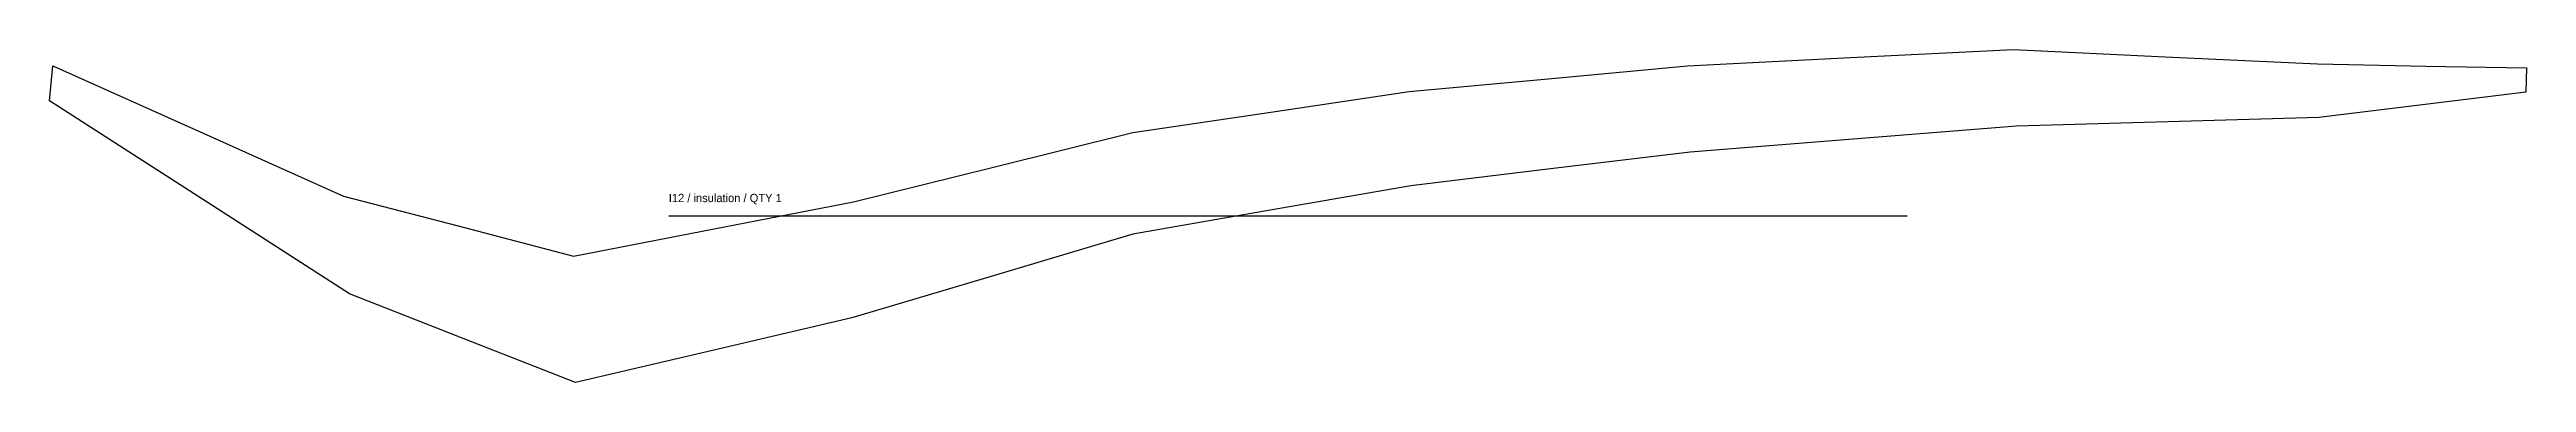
# Model space of a CAD drawing. Header units: millimetres. Extents: x 8 to 2691, y 8 to 369.
import ezdxf

# ---------------------------------------------------------------- set-up
doc = ezdxf.new("R2010")
doc.units = ezdxf.units.MM
for name, color, linetype in [('CUT', 7, 'Continuous'), ('GRAIN', 3, 'Continuous'), ('ID', 7, 'Continuous'), ('SEW', 5, 'Continuous')]:
    doc.layers.add(name, color=color, linetype=linetype)

msp = doc.modelspace()

# ---------------------------------------------------------------- linework, layer by layer
at = {"layer": 'CUT'}
msp.add_lwpolyline([(8.4, 313.6), (12, 351.4), (174.8, 278.5), (326.8, 210.4), (450.8, 178), (575.9, 145.2), (728.3, 174.8), (879.2, 204.1), (1030.6, 241.7), (1181.5, 279.2), (1331.1, 301.4), (1481, 323.7), (1631.6, 337.6), (1782.4, 351.6), (1959, 360.4), (2135.4, 369.2), (2299.9, 361.4), (2464.8, 353.6), (2582, 351.3), (2691, 349.2), (2690.3, 322.8), (2581.4, 309.7), (2466, 295.7), (2302.7, 291), (2138.9, 286.2), (1962, 272.1), (1785.2, 258), (1634.1, 239.8), (1482.9, 221.5), (1332.4, 195.3), (1181.7, 169), (1029.2, 123.7), (877.4, 78.5), (726.6, 43.2), (577.9, 8.4), (456.4, 56.1), (333.4, 104.4), (180.2, 203)], close=True, dxfattribs=at)
at = {"layer": 'GRAIN'}
msp.add_line((679.1, 188.8), (2020.4, 188.8), dxfattribs=at)
at = {"layer": 'SEW'}
msp.add_lwpolyline([(8.4, 313.6), (12, 351.4), (174.8, 278.5), (326.8, 210.4), (450.8, 178), (575.9, 145.2), (728.3, 174.8), (879.2, 204.1), (1030.6, 241.7), (1181.5, 279.2), (1331.1, 301.4), (1481, 323.7), (1631.6, 337.6), (1782.4, 351.6), (1959, 360.4), (2135.4, 369.2), (2299.9, 361.4), (2464.8, 353.6), (2582, 351.3), (2691, 349.2), (2690.3, 322.8), (2581.4, 309.7), (2466, 295.7), (2302.7, 291), (2138.9, 286.2), (1962, 272.1), (1785.2, 258), (1634.1, 239.8), (1482.9, 221.5), (1332.4, 195.3), (1181.7, 169), (1029.2, 123.7), (877.4, 78.5), (726.6, 43.2), (577.9, 8.4), (456.4, 56.1), (333.4, 104.4), (180.2, 203)], close=True, dxfattribs=at)

# ---------------------------------------------------------------- texts
at = {"layer": 'ID'}
msp.add_text('I12 / insulation / QTY 1', height=9, dxfattribs=at).set_placement((679.1, 203.8))

doc.saveas('drawing.dxf')
